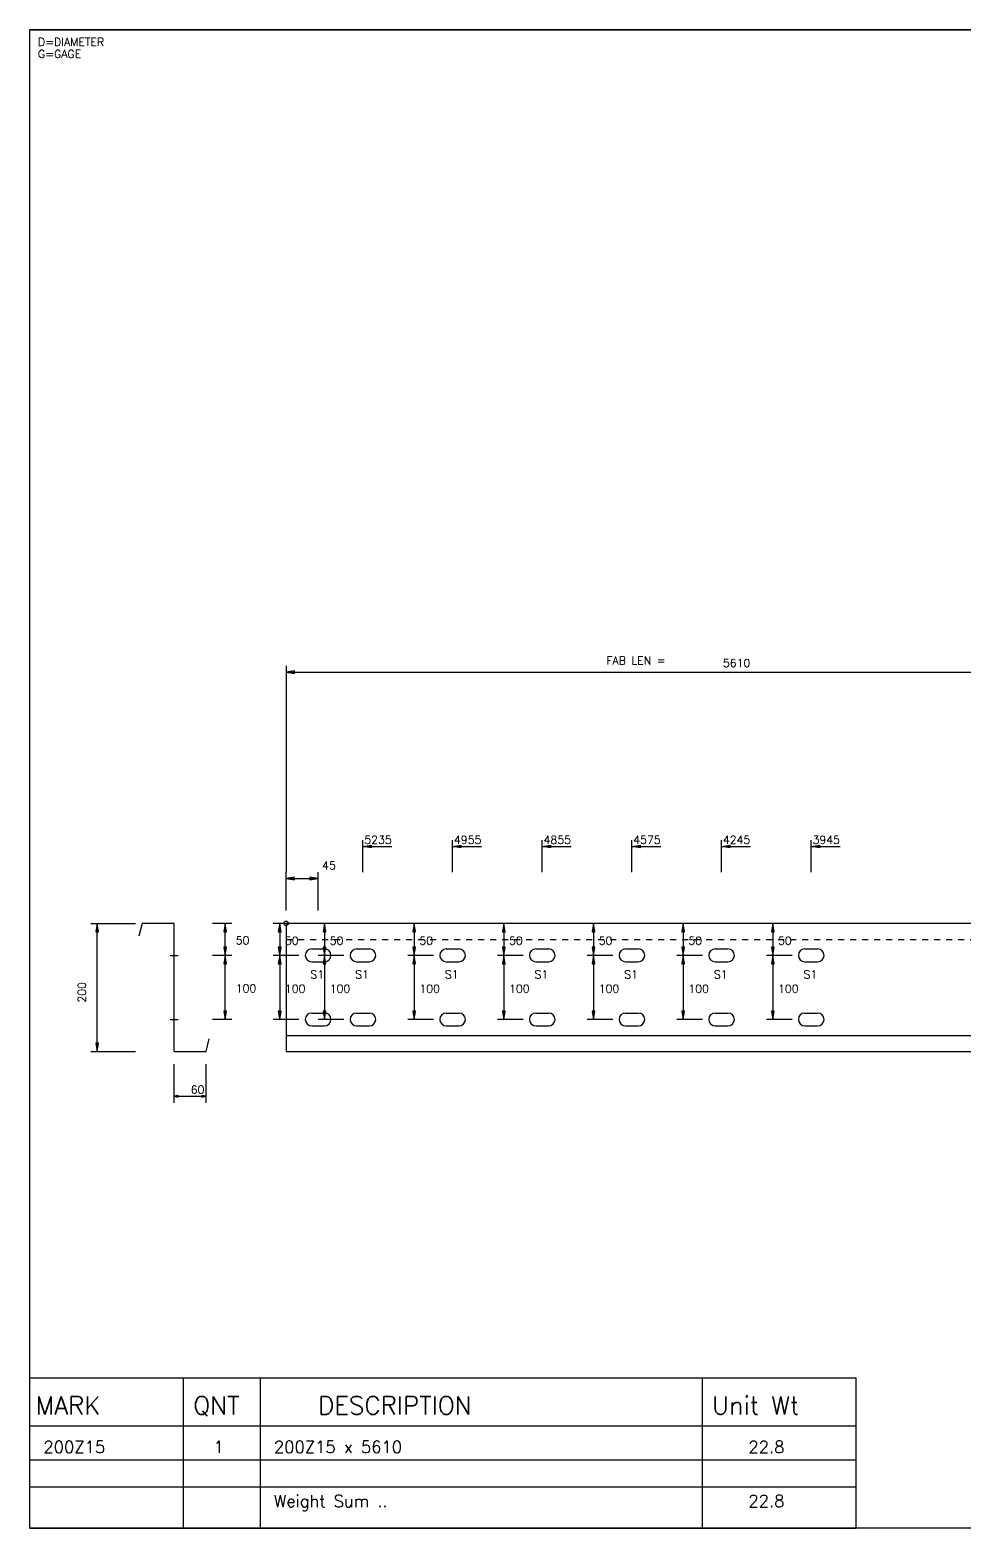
# Model space of a CAD drawing. Extents: x 0 to 420, y 0 to 297.
# Drawn here: x 0 to 185.2, y 0 to 297 of the extents above; entities that cross this region are included whole.
import ezdxf

# ---------------------------------------------------------------- set-up
doc = ezdxf.new("R2010")
doc.units = 0
doc.linetypes.add('CONTIN', pattern=[0])
doc.linetypes.add('DASHED', pattern=[2.38, 1.19, -1.19])
doc.layers.get('0').update_dxf_attribs({"linetype": 'CONTIN'})
for name, color, linetype in [('1', 7, 'CONTIN'), ('10', 7, 'CONTIN'), ('11', 7, 'CONTIN'), ('14', 7, 'CONTIN'), ('15', 6, 'CONTIN'), ('2', 7, 'CONTIN'), ('21', 7, 'CONTIN'), ('22', 7, 'CONTIN'), ('3', 1, 'CONTIN'), ('6', 4, 'CONTIN'), ('7', 3, 'DASHED')]:
    doc.layers.add(name, color=color, linetype=linetype)
doc.styles.add('SIMPLEX', font='SIMPLEX')

# ---------------------------------------------------------------- blocks, each defined once
blk = doc.blocks.new('CZEBORDR')
at = {"layer": '22'}
for p, q in [((0, 0), (0, 297)), ((0, 297), (420, 297)), ((420, 297), (420, 0)), ((420, 0), (0, 0))]:
    blk.add_line(p, q, dxfattribs=at)
blk = doc.blocks.new('LOGO')
at = {"linetype": 'CONTINUOUS'}
blk.add_line((0, 297), (-420, 297), dxfattribs=at)
at = {"layer": '14'}
for q in [(-420, 61.91), (-256.17, 0)]:
    blk.add_line((-420, 0), q, dxfattribs=at)
at = {"layer": '22'}
for p, q in [((-420, 0), (-420, 297)), ((0, 0), (-420, 0))]:
    blk.add_line(p, q, dxfattribs=at)
blk = doc.blocks.new('CZEBOLT')
at = {"layer": '21', "style": 'SIMPLEX'}
for s, p in [('D=DIAMETER', (0, 2.381)), ('G=GAGE', (0, 0))]:
    blk.add_text(s, height=1.587, dxfattribs=at).set_placement(p)
blk = doc.blocks.new('CZEPLATE')
at = {"layer": '14'}
for p, q in [((0, 29.766), (163.83, 29.766)), ((0, 0), (0, 29.766)), ((30.48, 0), (30.48, 29.766)), ((45.72, 0), (45.72, 29.766)), ((133.35, 0), (133.35, 29.766)), ((163.83, 0), (163.83, 29.766)), ((163.83, 0), (163.83, 29.766)), ((0, 20.241), (163.83, 20.241)), ((0, 13.543), (163.83, 13.543)), ((0, 8.186), (163.83, 8.186)), ((0, 0), (163.83, 0))]:
    blk.add_line(p, q, dxfattribs=at)
at = {"layer": '14', "style": 'SIMPLEX'}
for s, height, p in [('MARK', 3.572, (1.143, 22.527)), ('QNT', 3.572, (32.385, 22.527)), ('DESCRIPTION', 3.572, (57.15, 22.527)), ('Unit Wt', 3.572, (135.255, 22.527)), ('200Z15', 2.381, (2.667, 14.883)), ('  1', 2.381, (33.147, 14.883)), ('200Z15 x 5610', 2.381, (48.387, 14.883)), ('   22.8', 2.381, (137.16, 14.883)), ('Weight Sum ..', 2.381, (48.387, 4.167)), ('   22.8', 2.381, (137.16, 4.167))]:
    blk.add_text(s, height=height, dxfattribs=at).set_placement(p)
blk = doc.blocks.new('ZSECTN')
at = {"layer": '10'}
for p, q in [((-6.35, 25.4), (-6.985, 22.86)), ((0, 25.4), (-6.35, 25.4)), ((0, 0), (0, 25.4)), ((0, 0), (6.35, 0)), ((6.35, 0), (6.985, 2.54))]:
    blk.add_line(p, q, dxfattribs=at)
blk = doc.blocks.new('ARROW')
at = {"layer": '2'}
for p, q in [((0, 0), (-1.651, 0.275)), ((-1.651, 0.275), (-1.651, -0.275)), ((-1.651, -0.275), (0, 0))]:
    blk.add_line(p, q, dxfattribs=at)
blk = doc.blocks.new('TICK')
at = {"layer": '1'}
blk.add_line((-1.6, 0), (1.6, 0), dxfattribs=at)
blk = doc.blocks.new('CZESECTN')
at = {"layer": '2'}
for p, q in [((12.065, 55.88), (20.955, 55.88)), ((13.335, 30.48), (13.335, 55.88)), ((40.005, 55.88), (36.195, 55.88)), ((38.735, 49.53), (38.735, 55.88)), ((40.005, 49.53), (36.195, 49.53)), ((40.005, 49.53), (36.195, 49.53)), ((38.735, 36.83), (38.735, 49.53)), ((40.005, 36.83), (36.195, 36.83)), ((12.065, 30.48), (20.955, 30.48)), ((28.575, 20.32), (28.575, 27.94)), ((34.925, 20.32), (34.925, 27.94)), ((28.575, 21.59), (34.925, 21.59))]:
    blk.add_line(p, q, dxfattribs=at)
at = {"layer": '1'}
blk.add_blockref('ZSECTN', (28.575, 30.48), dxfattribs=at)
at = {"layer": '2'}
for p, rotation in [((13.335, 55.88), 90), ((38.735, 55.88), 90), ((38.735, 49.53), -90), ((38.735, 49.53), 90), ((38.735, 36.83), -90), ((13.335, 30.48), -90)]:
    blk.add_blockref('ARROW', p, dxfattribs=dict(at, rotation=rotation))
at = {"layer": '2', "xscale": 0.5, "yscale": 0.5, "zscale": 0.5, "rotation": 180}
blk.add_blockref('ARROW', (28.575, 21.59), dxfattribs=at)
at = {"layer": '2', "xscale": 0.5, "yscale": 0.5, "zscale": 0.5}
blk.add_blockref('ARROW', (34.925, 21.59), dxfattribs=at)
at = {"layer": '6', "xscale": 0.5, "yscale": 0.5, "zscale": 0.5}
for p in [(28.575, 49.53), (28.575, 36.83)]:
    blk.add_blockref('TICK', p, dxfattribs=at)
at = {"layer": '11', "style": 'SIMPLEX'}
for s, p in [('50', (40.799, 51.721)), ('100', (40.799, 42.196)), ('60', (31.888, 22.119))]:
    blk.add_text(s, height=1.587, dxfattribs=at).set_placement(p)
blk.add_text('200', height=1.587, rotation=90, dxfattribs=at).set_placement((11.093, 40.164))
blk = doc.blocks.new('MAG_CRCL')
at = {"layer": '15'}
blk.add_circle((0, 0), 0.889, dxfattribs=at)
blk = doc.blocks.new('WBSLOT')
at = {"layer": '6'}
for p, q in [((-1.27, 1.27), (1.27, 1.27)), ((-1.27, -1.27), (1.27, -1.27))]:
    blk.add_line(p, q, dxfattribs=at)
for centre, start, end in [((-1.27, 0), 90, 270), ((1.27, 0), 270, 90)]:
    blk.add_arc(centre, 1.27, start, end, dxfattribs=at)
blk = doc.blocks.new('CZEPIECE')
at = {"layer": '1'}
for p, q in [((394.6, 55.88), (50.8, 55.88)), ((50.8, 55.88), (50.8, 30.48)), ((394.6, 30.48), (394.6, 55.88)), ((50.8, 33.655), (394.6, 33.655)), ((50.8, 30.48), (394.6, 30.48))]:
    blk.add_line(p, q, dxfattribs=at)
at = {"layer": '2'}
for p, q in [((50.8, 106.934), (50.8, 66.04)), ((394.6, 106.934), (394.6, 66.04)), ((50.8, 105.664), (394.6, 105.664)), ((394.6, 92.71), (394.6, 85.09)), ((394.6, 91.44), (407.3, 91.44)), ((66.04, 66.04), (66.04, 72.39)), ((83.82, 66.04), (83.82, 72.39)), ((101.6, 66.04), (101.6, 72.39)), ((119.38, 66.04), (119.38, 72.39)), ((137.16, 66.04), (137.16, 72.39)), ((154.94, 66.04), (154.94, 72.39)), ((198.493, 66.04), (198.493, 72.39)), ((302.981, 66.04), (302.981, 72.39)), ((367.93, 66.04), (367.93, 72.39)), ((385.71, 66.04), (385.71, 72.39)), ((394.6, 66.04), (394.6, 72.39)), ((66.04, 71.12), (71.755, 71.12)), ((83.82, 71.12), (89.535, 71.12)), ((101.6, 71.12), (107.315, 71.12)), ((119.38, 71.12), (125.095, 71.12)), ((137.16, 71.12), (142.875, 71.12)), ((154.94, 71.12), (160.655, 71.12)), ((198.493, 71.12), (204.208, 71.12)), ((302.981, 71.12), (308.696, 71.12)), ((367.93, 71.12), (373.645, 71.12)), ((385.71, 71.12), (391.425, 71.12)), ((391.425, 71.12), (394.6, 71.12)), ((50.8, 58.42), (50.8, 66.04)), ((57.15, 58.42), (57.15, 66.04)), ((50.8, 64.77), (57.15, 64.77)), ((55.88, 55.88), (48.26, 55.88)), ((49.53, 55.88), (49.53, 49.53)), ((64.77, 55.88), (57.15, 55.88)), ((58.42, 55.88), (58.42, 49.53)), ((82.55, 55.88), (74.93, 55.88)), ((76.2, 55.88), (76.2, 49.53)), ((100.33, 55.88), (92.71, 55.88)), ((93.98, 55.88), (93.98, 49.53)), ((118.11, 55.88), (110.49, 55.88)), ((111.76, 55.88), (111.76, 49.53)), ((135.89, 55.88), (128.27, 55.88)), ((129.54, 55.88), (129.54, 49.53)), ((153.67, 55.88), (146.05, 55.88)), ((147.32, 55.88), (147.32, 49.53)), ((197.223, 55.88), (189.603, 55.88)), ((190.873, 55.88), (190.873, 49.53)), ((301.711, 55.88), (294.091, 55.88)), ((295.361, 55.88), (295.361, 49.53)), ((366.66, 55.88), (359.04, 55.88)), ((360.31, 55.88), (360.31, 49.53)), ((384.44, 55.88), (376.82, 55.88)), ((378.09, 55.88), (378.09, 49.53)), ((53.34, 49.53), (48.26, 49.53)), ((53.34, 49.53), (48.26, 49.53)), ((49.53, 49.53), (49.53, 36.83)), ((62.23, 49.53), (57.15, 49.53)), ((62.23, 49.53), (57.15, 49.53)), ((58.42, 49.53), (58.42, 36.83)), ((80.01, 49.53), (74.93, 49.53)), ((80.01, 49.53), (74.93, 49.53)), ((76.2, 49.53), (76.2, 36.83)), ((97.79, 49.53), (92.71, 49.53)), ((97.79, 49.53), (92.71, 49.53)), ((93.98, 49.53), (93.98, 36.83)), ((115.57, 49.53), (110.49, 49.53)), ((115.57, 49.53), (110.49, 49.53)), ((111.76, 49.53), (111.76, 36.83)), ((133.35, 49.53), (128.27, 49.53)), ((133.35, 49.53), (128.27, 49.53)), ((129.54, 49.53), (129.54, 36.83)), ((151.13, 49.53), (146.05, 49.53)), ((151.13, 49.53), (146.05, 49.53)), ((147.32, 49.53), (147.32, 36.83)), ((194.683, 49.53), (189.603, 49.53)), ((194.683, 49.53), (189.603, 49.53)), ((190.873, 49.53), (190.873, 36.83)), ((299.171, 49.53), (294.091, 49.53)), ((299.171, 49.53), (294.091, 49.53)), ((295.361, 49.53), (295.361, 36.83)), ((364.12, 49.53), (359.04, 49.53)), ((364.12, 49.53), (359.04, 49.53)), ((360.31, 49.53), (360.31, 36.83)), ((381.9, 49.53), (376.82, 49.53)), ((381.9, 49.53), (376.82, 49.53)), ((378.09, 49.53), (378.09, 36.83)), ((53.34, 36.83), (48.26, 36.83)), ((62.23, 36.83), (57.15, 36.83)), ((80.01, 36.83), (74.93, 36.83)), ((97.79, 36.83), (92.71, 36.83)), ((115.57, 36.83), (110.49, 36.83)), ((133.35, 36.83), (128.27, 36.83)), ((151.13, 36.83), (146.05, 36.83)), ((194.683, 36.83), (189.603, 36.83)), ((299.171, 36.83), (294.091, 36.83)), ((364.12, 36.83), (359.04, 36.83)), ((381.9, 36.83), (376.82, 36.83))]:
    blk.add_line(p, q, dxfattribs=at)
at = {"layer": '7'}
blk.add_line((50.8, 52.705), (394.6, 52.705), dxfattribs=at)
at = {"rotation": 180}
blk.add_blockref('ARROW', (394.6, 91.44), dxfattribs=at)
at = {"layer": '1', "xscale": -1}
for p in [(66.04, 71.12), (83.82, 71.12), (101.6, 71.12), (119.38, 71.12), (137.16, 71.12), (154.94, 71.12), (198.493, 71.12), (302.981, 71.12), (367.93, 71.12), (385.71, 71.12)]:
    blk.add_blockref('ARROW', p, dxfattribs=at)
at = {"layer": '15', "xscale": 0.5, "yscale": 0.5, "zscale": 0.5}
for p in [(50.8, 55.88), (394.6, 55.88)]:
    blk.add_blockref('MAG_CRCL', p, dxfattribs=at)
at = {"layer": '2'}
for p, rotation in [((50.8, 105.664), 180), ((50.8, 64.77), 180), ((49.53, 55.88), 90), ((58.42, 55.88), 90), ((76.2, 55.88), 90), ((93.98, 55.88), 90), ((111.76, 55.88), 90), ((129.54, 55.88), 90), ((147.32, 55.88), 90), ((190.873, 55.88), 90), ((295.361, 55.88), 90), ((360.31, 55.88), 90), ((378.09, 55.88), 90), ((49.53, 49.53), -90), ((58.42, 49.53), -90), ((76.2, 49.53), -90), ((93.98, 49.53), -90), ((111.76, 49.53), -90), ((129.54, 49.53), -90), ((147.32, 49.53), -90), ((190.873, 49.53), -90), ((295.361, 49.53), -90), ((360.31, 49.53), -90), ((378.09, 49.53), -90), ((49.53, 49.53), 90), ((58.42, 49.53), 90), ((76.2, 49.53), 90), ((93.98, 49.53), 90), ((111.76, 49.53), 90), ((129.54, 49.53), 90), ((147.32, 49.53), 90), ((190.873, 49.53), 90), ((295.361, 49.53), 90), ((360.31, 49.53), 90), ((378.09, 49.53), 90), ((49.53, 36.83), -90), ((58.42, 36.83), -90), ((76.2, 36.83), -90), ((93.98, 36.83), -90), ((111.76, 36.83), -90), ((129.54, 36.83), -90), ((147.32, 36.83), -90), ((190.873, 36.83), -90), ((295.361, 36.83), -90), ((360.31, 36.83), -90), ((378.09, 36.83), -90)]:
    blk.add_blockref('ARROW', p, dxfattribs=dict(at, rotation=rotation))
for p in [(394.6, 105.664), (57.15, 64.77)]:
    blk.add_blockref('ARROW', p, dxfattribs=at)
at = {"layer": '2', "xscale": -1, "rotation": 180}
blk.add_blockref('ARROW', (394.6, 71.12), dxfattribs=at)
at = {"layer": '6'}
for p in [(57.15, 49.53), (66.04, 49.53), (83.82, 49.53), (101.6, 49.53), (119.38, 49.53), (137.16, 49.53), (154.94, 49.53), (198.493, 49.53), (302.981, 49.53), (367.93, 49.53), (385.71, 49.53), (57.15, 36.83), (66.04, 36.83), (83.82, 36.83), (101.6, 36.83), (119.38, 36.83), (137.16, 36.83), (154.94, 36.83), (198.493, 36.83), (302.981, 36.83), (367.93, 36.83), (385.71, 36.83)]:
    blk.add_blockref('WBSLOT', p, dxfattribs=at)
at = {"layer": '11', "style": 'SIMPLEX'}
for s, p in [('5610', (137.425, 106.701)), ('5235', (66.305, 71.649)), ('4955', (84.085, 71.649)), ('4855', (101.865, 71.649)), ('4575', (119.645, 71.649)), ('4245', (137.425, 71.649)), ('3945', (155.205, 71.649)), ('3200', (198.758, 71.649)), ('1495', (303.246, 71.649)), ('145', (368.195, 71.649)), ('45', (385.975, 71.649)), ('45', (57.944, 66.58)), ('50', (50.557, 51.647)), ('50', (59.447, 51.647)), ('50', (77.227, 51.647)), ('50', (95.007, 51.647)), ('50', (112.787, 51.647)), ('50', (130.567, 51.647)), ('50', (148.347, 51.647)), ('50', (191.9, 51.647)), ('50', (296.388, 51.647)), ('50', (361.337, 51.647)), ('50', (379.117, 51.647)), ('100', (50.557, 42.122)), ('100', (59.447, 42.122)), ('100', (77.227, 42.122)), ('100', (95.007, 42.122)), ('100', (112.787, 42.122)), ('100', (130.567, 42.122)), ('100', (148.347, 42.122)), ('100', (191.9, 42.122)), ('100', (296.388, 42.122)), ('100', (361.337, 42.122)), ('100', (379.117, 42.122))]:
    blk.add_text(s, height=1.587, dxfattribs=at).set_placement(p)
at = {"layer": '2', "style": 'SIMPLEX'}
for s, p in [('FAB LEN =', (114.3, 107.188)), ('TAPE', (395.87, 91.694))]:
    blk.add_text(s, height=1.587, dxfattribs=at).set_placement(p)
at = {"layer": '3', "style": 'SIMPLEX'}
for s, p in [('S1', (55.626, 44.958)), ('S1', (64.516, 44.958)), ('S1', (82.296, 44.958)), ('S1', (100.076, 44.958)), ('S1', (117.856, 44.958)), ('S1', (135.636, 44.958)), ('S1', (153.416, 44.958)), ('S1', (196.969, 44.958)), ('S1', (301.457, 44.958)), ('S1', (366.406, 44.958)), ('S1', (384.186, 44.958)), ('200Z15', (217.938, 42.386))]:
    blk.add_text(s, height=1.587, dxfattribs=at).set_placement(p)

msp = doc.modelspace()

# ---------------------------------------------------------------- block references
for name, p in [('CZEPIECE', (0, 64)), ('CZESECTN', (0, 64)), ('CZEPLATE', (0, 0))]:
    msp.add_blockref(name, p)
at = {"layer": '1'}
for name, p in [('CZEBORDR', (0, 0)), ('CZEBOLT', (1.587, 291.444))]:
    msp.add_blockref(name, p, dxfattribs=at)
at = {"layer": '2'}
msp.add_blockref('LOGO', (420, 0), dxfattribs=at)

doc.saveas('drawing.dxf')
